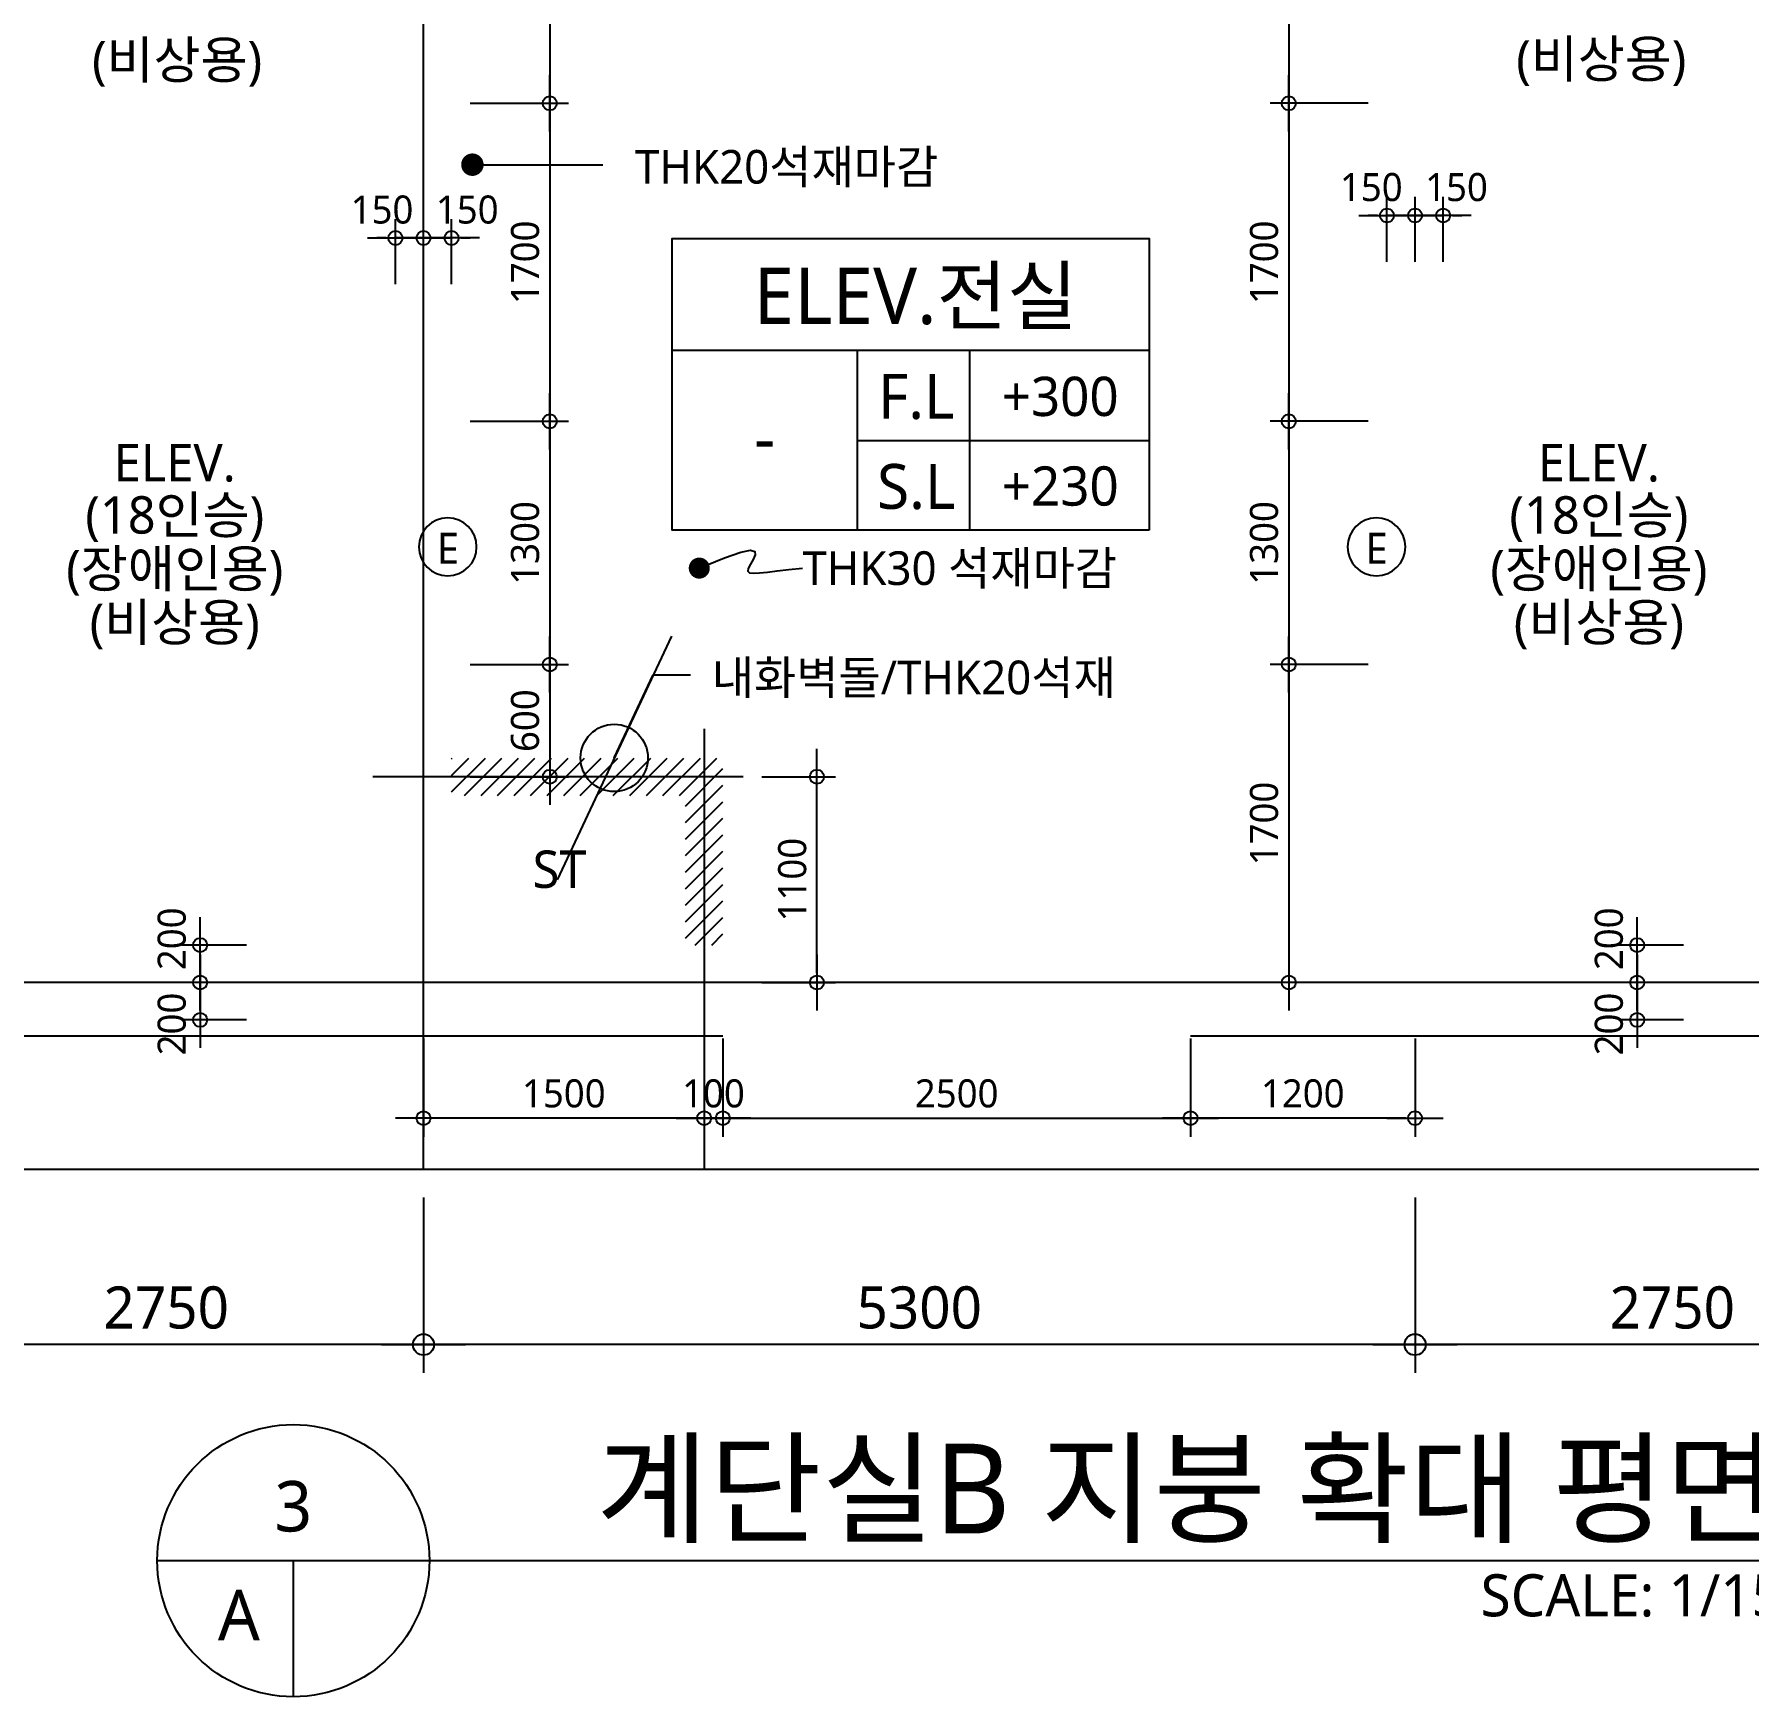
# Model space of a CAD drawing. Header units: millimetres. Extents: x 81033 to 452328, y -17390 to 42241.
# Drawn here: x 239214 to 248378, y 21892 to 30779 of the extents above; entities that cross this region are included whole.
import ezdxf
from ezdxf.enums import TextEntityAlignment as Align

# ---------------------------------------------------------------- set-up
doc = ezdxf.new("R2010")
doc.units = ezdxf.units.MM
doc.header["$LTSCALE"] = 100
doc.header["$MEASUREMENT"] = 0
doc.header["$PDSIZE"] = -10
doc.linetypes.add('CEN', pattern=[62, 60, -1, 0, -1])
doc.layers.get('0').update_dxf_attribs({"linetype": 'CONTINUOUS'})
doc.layers.get('Defpoints').update_dxf_attribs({"color": 171, "linetype": 'CONTINUOUS'})
for name, color, linetype in [('CEN(ST)', 1, 'CEN'), ('HAT 253', 253, 'CONTINUOUS'), ('INS', 251, 'BATTING'), ('LED', 7, 'CONTINUOUS'), ('NDIM', 7, 'CONTINUOUS'), ('SYM', 7, 'CONTINUOUS'), ('TEXT', 3, 'CONTINUOUS'), ('TEXT(MIN)', 7, 'CONTINUOUS'), ('TEXT(NOTE小)', 1, 'CONTINUOUS'), ('TEXT(노트)', 7, 'CONTINUOUS'), ('TEXT(실명)', 3, 'CONTINUOUS'), ('TEXT-기입', 6, 'CONTINUOUS'), ('TITLE', 7, 'CONTINUOUS')]:
    doc.layers.add(name, color=color, linetype=linetype)
doc.styles.add('CGS', font='cgse', dxfattribs={"bigfont": 'cgs'})
doc.styles.add('나눔바른고딕', font='NanumBarunGothic.ttf')
doc.linetypes.add('BATTING', pattern='A,0.0001,-0.1,[134,ltypeshp.shx,S=0.1,R=0,X=-0.1,Y=0],-0.2,[134,ltypeshp.shx,S=0.1,R=180,X=0.1,Y=0],-0.1', length=0.4001)
doc.dimstyles.new('NDIM 1200', dxfattribs={"dimscale": 75, "dimtxt": 3, "dimasz": 1, "dimexe": 2, "dimexo": 2, "dimgap": 1, "dimtad": 1, "dimdec": 0, "dimdsep": 46, "dimtxsty": 'CGS', "dimblk": 'DOT0', "dimcen": 1, "dimdle": 8, "dimclrd": 256, "dimclre": 256, "dimclrt": 256, "dimadec": 0, "dimazin": 0, "dimtfac": 1, "dimtdec": 0, "dimtix": 1, "dimtmove": 2, "dimatfit": 3, "dimldrblk": 'DOT0', "dimfxl": 1, "dimtolj": 1, "dimtzin": 0, "dimlwd": -1, "dimlwe": -1, "dimarcsym": 0})

# ---------------------------------------------------------------- blocks, each defined once
blk = doc.blocks.new('DOT0')
blk.add_line((-3, 0), (3, 0))
at = {"color": 6}
blk.add_circle((0, 0), 0.75, dxfattribs=at)
blk = doc.blocks.new('*D164')
at = {"layer": 'Defpoints', "color": 0, "ltscale": 0.4, "transparency": 16777216}
for p in [(241294.6, 24710.1), (246594.6, 24710.1), (241294.6, 23774.3)]:
    blk.add_point(p, dxfattribs=at)
at = {"layer": 'NDIM', "ltscale": 0.4, "transparency": 16777216}
for p, q in [((241294.6, 24560.1), (241294.6, 23624.3)), ((246594.6, 24560.1), (246594.6, 23624.3)), ((246519.6, 23774.3), (241369.6, 23774.3))]:
    blk.add_line(p, q, dxfattribs=at)
at = {"layer": 'NDIM', "ltscale": 0.4, "transparency": 16777216, "xscale": 75, "yscale": 75, "zscale": 75, "rotation": 180}
blk.add_blockref('DOT0', (241294.6, 23774.3), dxfattribs=at)
at = {"layer": 'NDIM', "ltscale": 0.4, "transparency": 16777216, "xscale": 75, "yscale": 75, "zscale": 75}
blk.add_blockref('DOT0', (246594.6, 23774.3), dxfattribs=at)
at = {"layer": 'NDIM', "ltscale": 0.4, "transparency": 16777216, "insert": (243944.6, 23971.6), "char_height": 225, "attachment_point": 5, "style": '나눔바른고딕'}
blk.add_mtext('\\A1;5300', dxfattribs=at)
blk = doc.blocks.new('*D165')
at = {"layer": 'Defpoints', "color": 0, "ltscale": 0.4, "transparency": 16777216}
for p in [(238544.6, 24710.1), (241294.6, 24710.1), (238544.6, 23774.3)]:
    blk.add_point(p, dxfattribs=at)
at = {"layer": 'NDIM', "ltscale": 0.4, "transparency": 16777216}
for p, q in [((238544.6, 24560.1), (238544.6, 23624.3)), ((241294.6, 24560.1), (241294.6, 23624.3)), ((241219.6, 23774.3), (238619.6, 23774.3))]:
    blk.add_line(p, q, dxfattribs=at)
at = {"layer": 'NDIM', "ltscale": 0.4, "transparency": 16777216, "xscale": 75, "yscale": 75, "zscale": 75, "rotation": 180}
blk.add_blockref('DOT0', (238544.6, 23774.3), dxfattribs=at)
at = {"layer": 'NDIM', "ltscale": 0.4, "transparency": 16777216, "xscale": 75, "yscale": 75, "zscale": 75}
blk.add_blockref('DOT0', (241294.6, 23774.3), dxfattribs=at)
at = {"layer": 'NDIM', "ltscale": 0.4, "transparency": 16777216, "insert": (239919.6, 23971.5), "char_height": 225, "attachment_point": 5, "style": '나눔바른고딕'}
blk.add_mtext('\\A1;2750', dxfattribs=at)
blk = doc.blocks.new('*D168')
at = {"layer": 'Defpoints', "color": 0, "ltscale": 0.4, "transparency": 16777216}
for p in [(246594.6, 24710.1), (249344.6, 24710.1), (246594.6, 23774.3)]:
    blk.add_point(p, dxfattribs=at)
at = {"layer": 'NDIM', "ltscale": 0.4, "transparency": 16777216}
for p, q in [((246594.6, 24560.1), (246594.6, 23624.3)), ((249344.6, 24560.1), (249344.6, 23624.3)), ((249269.6, 23774.3), (246669.6, 23774.3))]:
    blk.add_line(p, q, dxfattribs=at)
at = {"layer": 'NDIM', "ltscale": 0.4, "transparency": 16777216, "xscale": 75, "yscale": 75, "zscale": 75, "rotation": 180}
blk.add_blockref('DOT0', (246594.6, 23774.3), dxfattribs=at)
at = {"layer": 'NDIM', "ltscale": 0.4, "transparency": 16777216, "xscale": 75, "yscale": 75, "zscale": 75}
blk.add_blockref('DOT0', (249344.6, 23774.3), dxfattribs=at)
at = {"layer": 'NDIM', "ltscale": 0.4, "transparency": 16777216, "insert": (247969.6, 23971.5), "char_height": 225, "attachment_point": 5, "style": '나눔바른고딕'}
blk.add_mtext('\\A1;2750', dxfattribs=at)
blk = doc.blocks.new('*D601')
at = {"layer": 'Defpoints', "color": 0, "ltscale": 0.4, "transparency": 16777216}
for p in [(241444.6, 29690.2), (241294.6, 29342.9), (241444.6, 29342.9)]:
    blk.add_point(p, dxfattribs=at)
at = {"layer": 'NDIM', "ltscale": 0.4, "transparency": 16777216}
for p, q in [((241294.6, 29442.9), (241294.6, 29790.2)), ((241444.6, 29442.9), (241444.6, 29790.2)), ((241244.6, 29690.2), (241194.6, 29690.2)), ((241294.6, 29690.2), (241444.6, 29690.2)), ((241494.6, 29690.2), (241544.6, 29690.2))]:
    blk.add_line(p, q, dxfattribs=at)
at = {"layer": 'NDIM', "ltscale": 0.4, "transparency": 16777216, "xscale": 50, "yscale": 50, "zscale": 50}
blk.add_blockref('DOT0', (241294.6, 29690.2), dxfattribs=at)
at = {"layer": 'NDIM', "ltscale": 0.4, "transparency": 16777216, "xscale": 50, "yscale": 50, "zscale": 50, "rotation": 180}
blk.add_blockref('DOT0', (241444.6, 29690.2), dxfattribs=at)
at = {"layer": 'NDIM', "ltscale": 0.4, "transparency": 16777216, "insert": (241528.4, 29841.2), "char_height": 150, "attachment_point": 5, "style": '나눔바른고딕'}
blk.add_mtext('\\A1;150', dxfattribs=at)
blk = doc.blocks.new('*D602')
at = {"layer": 'Defpoints', "color": 0, "ltscale": 0.4, "transparency": 16777216}
for p in [(241144.6, 29690.2), (241144.6, 29342.9), (241294.6, 29342.9)]:
    blk.add_point(p, dxfattribs=at)
at = {"layer": 'NDIM', "ltscale": 0.4, "transparency": 16777216}
for p, q in [((241144.6, 29442.9), (241144.6, 29790.2)), ((241294.6, 29442.9), (241294.6, 29790.2)), ((241094.6, 29690.2), (241044.6, 29690.2)), ((241294.6, 29690.2), (241144.6, 29690.2)), ((241344.6, 29690.2), (241394.6, 29690.2))]:
    blk.add_line(p, q, dxfattribs=at)
at = {"layer": 'NDIM', "ltscale": 0.4, "transparency": 16777216, "xscale": 50, "yscale": 50, "zscale": 50}
blk.add_blockref('DOT0', (241144.6, 29690.2), dxfattribs=at)
at = {"layer": 'NDIM', "ltscale": 0.4, "transparency": 16777216, "xscale": 50, "yscale": 50, "zscale": 50, "rotation": 180}
blk.add_blockref('DOT0', (241294.6, 29690.2), dxfattribs=at)
at = {"layer": 'NDIM', "ltscale": 0.4, "transparency": 16777216, "insert": (241072.9, 29841.2), "char_height": 150, "attachment_point": 5, "style": '나눔바른고딕'}
blk.add_mtext('\\A1;150', dxfattribs=at)
blk = doc.blocks.new('*D603')
at = {"layer": 'Defpoints', "color": 0, "ltscale": 0.4, "transparency": 16777216}
for p in [(241444.6, 31710.1), (241444.6, 30410.1), (241969.6, 30410.1)]:
    blk.add_point(p, dxfattribs=at)
at = {"layer": 'NDIM', "ltscale": 0.4, "transparency": 16777216}
for p, q in [((241544.6, 31710.1), (242069.6, 31710.1)), ((241969.6, 31660.1), (241969.6, 30460.1)), ((241544.6, 30410.1), (242069.6, 30410.1))]:
    blk.add_line(p, q, dxfattribs=at)
at = {"layer": 'NDIM', "ltscale": 0.4, "transparency": 16777216, "xscale": 50, "yscale": 50, "zscale": 50}
for p, rotation in [((241969.6, 31710.1), 90), ((241969.6, 30410.1), 270)]:
    blk.add_blockref('DOT0', p, dxfattribs=dict(at, rotation=rotation))
at = {"layer": 'NDIM', "ltscale": 0.4, "transparency": 16777216, "insert": (241838.1, 31060.1), "char_height": 150, "attachment_point": 5, "rotation": 90, "style": '나눔바른고딕'}
blk.add_mtext('\\A1;1300', dxfattribs=at)
blk = doc.blocks.new('*D604')
at = {"layer": 'Defpoints', "color": 0, "ltscale": 0.4, "transparency": 16777216}
for p in [(241444.6, 30410.1), (241444.6, 28710.1), (241969.6, 28710.1)]:
    blk.add_point(p, dxfattribs=at)
at = {"layer": 'NDIM', "ltscale": 0.4, "transparency": 16777216}
for p, q in [((241544.6, 30410.1), (242069.6, 30410.1)), ((241969.6, 30360.1), (241969.6, 28760.1)), ((241544.6, 28710.1), (242069.6, 28710.1))]:
    blk.add_line(p, q, dxfattribs=at)
at = {"layer": 'NDIM', "ltscale": 0.4, "transparency": 16777216, "xscale": 50, "yscale": 50, "zscale": 50}
for p, rotation in [((241969.6, 30410.1), 90), ((241969.6, 28710.1), 270)]:
    blk.add_blockref('DOT0', p, dxfattribs=dict(at, rotation=rotation))
at = {"layer": 'NDIM', "ltscale": 0.4, "transparency": 16777216, "insert": (241838.2, 29560.1), "char_height": 150, "attachment_point": 5, "rotation": 90, "style": '나눔바른고딕'}
blk.add_mtext('\\A1;1700', dxfattribs=at)
blk = doc.blocks.new('*D605')
at = {"layer": 'Defpoints', "color": 0, "ltscale": 0.4, "transparency": 16777216}
for p in [(241444.6, 28710.1), (241444.6, 27410.1), (241969.6, 27410.1)]:
    blk.add_point(p, dxfattribs=at)
at = {"layer": 'NDIM', "ltscale": 0.4, "transparency": 16777216}
for p, q in [((241544.6, 28710.1), (242069.6, 28710.1)), ((241969.6, 28660.1), (241969.6, 27460.1)), ((241544.6, 27410.1), (242069.6, 27410.1))]:
    blk.add_line(p, q, dxfattribs=at)
at = {"layer": 'NDIM', "ltscale": 0.4, "transparency": 16777216, "xscale": 50, "yscale": 50, "zscale": 50}
for p, rotation in [((241969.6, 28710.1), 90), ((241969.6, 27410.1), 270)]:
    blk.add_blockref('DOT0', p, dxfattribs=dict(at, rotation=rotation))
at = {"layer": 'NDIM', "ltscale": 0.4, "transparency": 16777216, "insert": (241838.1, 28060.1), "char_height": 150, "attachment_point": 5, "rotation": 90, "style": '나눔바른고딕'}
blk.add_mtext('\\A1;1300', dxfattribs=at)
blk = doc.blocks.new('*D606')
at = {"layer": 'Defpoints', "color": 0, "ltscale": 0.4, "transparency": 16777216}
for p in [(241444.6, 27410.1), (241444.6, 26810.1), (241969.6, 26810.1)]:
    blk.add_point(p, dxfattribs=at)
at = {"layer": 'NDIM', "ltscale": 0.4, "transparency": 16777216}
for p, q in [((241544.6, 27410.1), (242069.6, 27410.1)), ((241969.6, 27360.1), (241969.6, 26860.1)), ((241544.6, 26810.1), (242069.6, 26810.1))]:
    blk.add_line(p, q, dxfattribs=at)
at = {"layer": 'NDIM', "ltscale": 0.4, "transparency": 16777216, "xscale": 50, "yscale": 50, "zscale": 50}
for p, rotation in [((241969.6, 27410.1), 90), ((241969.6, 26810.1), 270)]:
    blk.add_blockref('DOT0', p, dxfattribs=dict(at, rotation=rotation))
at = {"layer": 'NDIM', "ltscale": 0.4, "transparency": 16777216, "insert": (241838.1, 27110.1), "char_height": 150, "attachment_point": 5, "rotation": 90, "style": '나눔바른고딕'}
blk.add_mtext('\\A1;600', dxfattribs=at)
blk = doc.blocks.new('*D608')
at = {"layer": 'Defpoints', "color": 0, "ltscale": 0.4, "transparency": 16777216}
for p in [(246444.6, 29810.5), (246444.6, 29463.2), (246594.6, 29463.2)]:
    blk.add_point(p, dxfattribs=at)
at = {"layer": 'NDIM', "ltscale": 0.4, "transparency": 16777216}
for p, q in [((246444.6, 29563.2), (246444.6, 29910.5)), ((246594.6, 29563.2), (246594.6, 29910.5)), ((246394.6, 29810.5), (246344.6, 29810.5)), ((246594.6, 29810.5), (246444.6, 29810.5)), ((246644.6, 29810.5), (246694.6, 29810.5))]:
    blk.add_line(p, q, dxfattribs=at)
at = {"layer": 'NDIM', "ltscale": 0.4, "transparency": 16777216, "xscale": 50, "yscale": 50, "zscale": 50}
blk.add_blockref('DOT0', (246444.6, 29810.5), dxfattribs=at)
at = {"layer": 'NDIM', "ltscale": 0.4, "transparency": 16777216, "xscale": 50, "yscale": 50, "zscale": 50, "rotation": 180}
blk.add_blockref('DOT0', (246594.6, 29810.5), dxfattribs=at)
at = {"layer": 'NDIM', "ltscale": 0.4, "transparency": 16777216, "insert": (246360.8, 29961.4), "char_height": 150, "attachment_point": 5, "style": '나눔바른고딕'}
blk.add_mtext('\\A1;150', dxfattribs=at)
blk = doc.blocks.new('*D609')
at = {"layer": 'Defpoints', "color": 0, "ltscale": 0.4, "transparency": 16777216}
for p in [(246744.6, 29810.5), (246594.6, 29463.2), (246744.6, 29463.2)]:
    blk.add_point(p, dxfattribs=at)
at = {"layer": 'NDIM', "ltscale": 0.4, "transparency": 16777216}
for p, q in [((246594.6, 29563.2), (246594.6, 29910.5)), ((246744.6, 29563.2), (246744.6, 29910.5)), ((246544.6, 29810.5), (246494.6, 29810.5)), ((246594.6, 29810.5), (246744.6, 29810.5)), ((246794.6, 29810.5), (246844.6, 29810.5))]:
    blk.add_line(p, q, dxfattribs=at)
at = {"layer": 'NDIM', "ltscale": 0.4, "transparency": 16777216, "xscale": 50, "yscale": 50, "zscale": 50}
blk.add_blockref('DOT0', (246594.6, 29810.5), dxfattribs=at)
at = {"layer": 'NDIM', "ltscale": 0.4, "transparency": 16777216, "xscale": 50, "yscale": 50, "zscale": 50, "rotation": 180}
blk.add_blockref('DOT0', (246744.6, 29810.5), dxfattribs=at)
at = {"layer": 'NDIM', "ltscale": 0.4, "transparency": 16777216, "insert": (246816.3, 29961.4), "char_height": 150, "attachment_point": 5, "style": '나눔바른고딕'}
blk.add_mtext('\\A1;150', dxfattribs=at)
blk = doc.blocks.new('*D610')
at = {"layer": 'Defpoints', "color": 0, "ltscale": 0.4, "transparency": 16777216}
for p in [(246444.6, 31710.1), (245919.6, 30410.1), (246444.6, 30410.1)]:
    blk.add_point(p, dxfattribs=at)
at = {"layer": 'NDIM', "ltscale": 0.4, "transparency": 16777216}
for p, q in [((246344.6, 31710.1), (245819.6, 31710.1)), ((245919.6, 31660.1), (245919.6, 30460.1)), ((246344.6, 30410.1), (245819.6, 30410.1))]:
    blk.add_line(p, q, dxfattribs=at)
at = {"layer": 'NDIM', "ltscale": 0.4, "transparency": 16777216, "xscale": 50, "yscale": 50, "zscale": 50}
for p, rotation in [((245919.6, 31710.1), 90), ((245919.6, 30410.1), 270)]:
    blk.add_blockref('DOT0', p, dxfattribs=dict(at, rotation=rotation))
at = {"layer": 'NDIM', "ltscale": 0.4, "transparency": 16777216, "insert": (245788.1, 31060.1), "char_height": 150, "attachment_point": 5, "rotation": 90, "style": '나눔바른고딕'}
blk.add_mtext('\\A1;1300', dxfattribs=at)
blk = doc.blocks.new('*D611')
at = {"layer": 'Defpoints', "color": 0, "ltscale": 0.4, "transparency": 16777216}
for p in [(246444.6, 30410.1), (245919.6, 28710.1), (246444.6, 28710.1)]:
    blk.add_point(p, dxfattribs=at)
at = {"layer": 'NDIM', "ltscale": 0.4, "transparency": 16777216}
for p, q in [((246344.6, 30410.1), (245819.6, 30410.1)), ((245919.6, 30360.1), (245919.6, 28760.1)), ((246344.6, 28710.1), (245819.6, 28710.1))]:
    blk.add_line(p, q, dxfattribs=at)
at = {"layer": 'NDIM', "ltscale": 0.4, "transparency": 16777216, "xscale": 50, "yscale": 50, "zscale": 50}
for p, rotation in [((245919.6, 30410.1), 90), ((245919.6, 28710.1), 270)]:
    blk.add_blockref('DOT0', p, dxfattribs=dict(at, rotation=rotation))
at = {"layer": 'NDIM', "ltscale": 0.4, "transparency": 16777216, "insert": (245788.2, 29560.1), "char_height": 150, "attachment_point": 5, "rotation": 90, "style": '나눔바른고딕'}
blk.add_mtext('\\A1;1700', dxfattribs=at)
blk = doc.blocks.new('*D612')
at = {"layer": 'Defpoints', "color": 0, "ltscale": 0.4, "transparency": 16777216}
for p in [(246444.6, 28710.1), (245919.6, 27410.1), (246444.6, 27410.1)]:
    blk.add_point(p, dxfattribs=at)
at = {"layer": 'NDIM', "ltscale": 0.4, "transparency": 16777216}
for p, q in [((246344.6, 28710.1), (245819.6, 28710.1)), ((245919.6, 28660.1), (245919.6, 27460.1)), ((246344.6, 27410.1), (245819.6, 27410.1))]:
    blk.add_line(p, q, dxfattribs=at)
at = {"layer": 'NDIM', "ltscale": 0.4, "transparency": 16777216, "xscale": 50, "yscale": 50, "zscale": 50}
for p, rotation in [((245919.6, 28710.1), 90), ((245919.6, 27410.1), 270)]:
    blk.add_blockref('DOT0', p, dxfattribs=dict(at, rotation=rotation))
at = {"layer": 'NDIM', "ltscale": 0.4, "transparency": 16777216, "insert": (245788.1, 28060.1), "char_height": 150, "attachment_point": 5, "rotation": 90, "style": '나눔바른고딕'}
blk.add_mtext('\\A1;1300', dxfattribs=at)
blk = doc.blocks.new('*D613')
at = {"layer": 'Defpoints', "color": 0, "ltscale": 0.4, "transparency": 16777216}
for p in [(246444.6, 27410.1), (245919.6, 25710.1), (246444.6, 25710.1)]:
    blk.add_point(p, dxfattribs=at)
at = {"layer": 'NDIM', "ltscale": 0.4, "transparency": 16777216}
for p, q in [((246344.6, 27410.1), (245819.6, 27410.1)), ((245919.6, 27360.1), (245919.6, 25760.1)), ((246344.6, 25710.1), (245819.6, 25710.1))]:
    blk.add_line(p, q, dxfattribs=at)
at = {"layer": 'NDIM', "ltscale": 0.4, "transparency": 16777216, "xscale": 50, "yscale": 50, "zscale": 50}
for p, rotation in [((245919.6, 27410.1), 90), ((245919.6, 25710.1), 270)]:
    blk.add_blockref('DOT0', p, dxfattribs=dict(at, rotation=rotation))
at = {"layer": 'NDIM', "ltscale": 0.4, "transparency": 16777216, "insert": (245788.2, 26560.1), "char_height": 150, "attachment_point": 5, "rotation": 90, "style": '나눔바른고딕'}
blk.add_mtext('\\A1;1700', dxfattribs=at)
blk = doc.blocks.new('*D618')
at = {"layer": 'Defpoints', "color": 0, "ltscale": 0.4, "transparency": 16777216}
for p in [(245394.6, 25510.1), (246594.6, 25510.1), (245394.6, 24985.1)]:
    blk.add_point(p, dxfattribs=at)
at = {"layer": 'NDIM', "ltscale": 0.4, "transparency": 16777216}
for p, q in [((245394.6, 25410.1), (245394.6, 24885.1)), ((246594.6, 25410.1), (246594.6, 24885.1)), ((246544.6, 24985.1), (245444.6, 24985.1))]:
    blk.add_line(p, q, dxfattribs=at)
at = {"layer": 'NDIM', "ltscale": 0.4, "transparency": 16777216, "xscale": 50, "yscale": 50, "zscale": 50, "rotation": 180}
blk.add_blockref('DOT0', (245394.6, 24985.1), dxfattribs=at)
at = {"layer": 'NDIM', "ltscale": 0.4, "transparency": 16777216, "xscale": 50, "yscale": 50, "zscale": 50}
blk.add_blockref('DOT0', (246594.6, 24985.1), dxfattribs=at)
at = {"layer": 'NDIM', "ltscale": 0.4, "transparency": 16777216, "insert": (245994.6, 25116.5), "char_height": 150, "attachment_point": 5, "style": '나눔바른고딕'}
blk.add_mtext('\\A1;1200', dxfattribs=at)
blk = doc.blocks.new('*D619')
at = {"layer": 'Defpoints', "color": 0, "ltscale": 0.4, "transparency": 16777216}
for p in [(241294.6, 25510.1), (242794.6, 25510.1), (241294.6, 24985.1)]:
    blk.add_point(p, dxfattribs=at)
at = {"layer": 'NDIM', "ltscale": 0.4, "transparency": 16777216}
for p, q in [((241294.6, 25410.1), (241294.6, 24885.1)), ((242794.6, 25410.1), (242794.6, 24885.1)), ((242744.6, 24985.1), (241344.6, 24985.1))]:
    blk.add_line(p, q, dxfattribs=at)
at = {"layer": 'NDIM', "ltscale": 0.4, "transparency": 16777216, "xscale": 50, "yscale": 50, "zscale": 50, "rotation": 180}
blk.add_blockref('DOT0', (241294.6, 24985.1), dxfattribs=at)
at = {"layer": 'NDIM', "ltscale": 0.4, "transparency": 16777216, "xscale": 50, "yscale": 50, "zscale": 50}
blk.add_blockref('DOT0', (242794.6, 24985.1), dxfattribs=at)
at = {"layer": 'NDIM', "ltscale": 0.4, "transparency": 16777216, "insert": (242044.6, 25116.5), "char_height": 150, "attachment_point": 5, "style": '나눔바른고딕'}
blk.add_mtext('\\A1;1500', dxfattribs=at)
blk = doc.blocks.new('*D620')
at = {"layer": 'Defpoints', "color": 0, "ltscale": 0.4, "transparency": 16777216}
for p in [(243002.7, 26810.1), (243397.7, 26810.1), (243002.7, 25710.1)]:
    blk.add_point(p, dxfattribs=at)
at = {"layer": 'NDIM', "ltscale": 0.4, "transparency": 16777216}
for p, q in [((243102.7, 26810.1), (243497.7, 26810.1)), ((243397.7, 25760.1), (243397.7, 26760.1)), ((243102.7, 25710.1), (243497.7, 25710.1))]:
    blk.add_line(p, q, dxfattribs=at)
at = {"layer": 'NDIM', "ltscale": 0.4, "transparency": 16777216, "xscale": 50, "yscale": 50, "zscale": 50}
for p, rotation in [((243397.7, 26810.1), 90), ((243397.7, 25710.1), 270)]:
    blk.add_blockref('DOT0', p, dxfattribs=dict(at, rotation=rotation))
at = {"layer": 'NDIM', "ltscale": 0.4, "transparency": 16777216, "insert": (243266.2, 26260.1), "char_height": 150, "attachment_point": 5, "rotation": 90, "style": '나눔바른고딕'}
blk.add_mtext('\\A1;1100', dxfattribs=at)
blk = doc.blocks.new('*D621')
at = {"layer": 'Defpoints', "color": 0, "ltscale": 0.4, "transparency": 16777216}
for p in [(240100.4, 25910.1), (240447.7, 25910.1), (240447.7, 25710.1)]:
    blk.add_point(p, dxfattribs=at)
at = {"layer": 'NDIM', "ltscale": 0.4, "transparency": 16777216}
for p, q in [((240347.7, 25910.1), (240000.4, 25910.1)), ((240100.4, 25760.1), (240100.4, 25860.1)), ((240347.7, 25710.1), (240000.4, 25710.1))]:
    blk.add_line(p, q, dxfattribs=at)
at = {"layer": 'NDIM', "ltscale": 0.4, "transparency": 16777216, "xscale": 50, "yscale": 50, "zscale": 50}
for p, rotation in [((240100.4, 25910.1), 90), ((240100.4, 25710.1), 270)]:
    blk.add_blockref('DOT0', p, dxfattribs=dict(at, rotation=rotation))
at = {"layer": 'NDIM', "ltscale": 0.4, "transparency": 16777216, "insert": (239949.5, 25943.9), "char_height": 150, "attachment_point": 5, "rotation": 90, "style": '나눔바른고딕'}
blk.add_mtext('\\A1;200', dxfattribs=at)
blk = doc.blocks.new('*D622')
at = {"layer": 'Defpoints', "color": 0, "ltscale": 0.4, "transparency": 16777216}
for p in [(240447.7, 25710.1), (240100.4, 25510.1), (240447.7, 25510.1)]:
    blk.add_point(p, dxfattribs=at)
at = {"layer": 'NDIM', "ltscale": 0.4, "transparency": 16777216}
for p, q in [((240347.7, 25710.1), (240000.4, 25710.1)), ((240100.4, 25660.1), (240100.4, 25560.1)), ((240347.7, 25510.1), (240000.4, 25510.1))]:
    blk.add_line(p, q, dxfattribs=at)
at = {"layer": 'NDIM', "ltscale": 0.4, "transparency": 16777216, "xscale": 50, "yscale": 50, "zscale": 50}
for p, rotation in [((240100.4, 25710.1), 90), ((240100.4, 25510.1), 270)]:
    blk.add_blockref('DOT0', p, dxfattribs=dict(at, rotation=rotation))
at = {"layer": 'NDIM', "ltscale": 0.4, "transparency": 16777216, "insert": (239949.5, 25488.3), "char_height": 150, "attachment_point": 5, "rotation": 90, "style": '나눔바른고딕'}
blk.add_mtext('\\A1;200', dxfattribs=at)
blk = doc.blocks.new('A$C51E23882')
at = {"layer": 'TITLE'}
blk.add_lwpolyline([(8500, 0), (0, 0), (0, 5200), (8500, 5200)], close=True, dxfattribs=at)
for points in [[(8500, 3200), (0, 3200)], [(3300, 3200), (3300, 0)], [(5300, 3200), (5300, 0)], [(3300, 1600), (8500, 1600)]]:
    blk.add_lwpolyline(points, dxfattribs=at)
at = {"layer": 'TITLE', "style": '나눔바른고딕'}
for s, p in [('F.L', (4352, 2378)), ('S.L', (4352, 778))]:
    blk.add_text(s, height=800, dxfattribs=at).set_placement(p, align=Align.MIDDLE)
blk = doc.blocks.new('_Dot')
at = {"color": 0, "linetype": 'ByBlock', "lineweight": -2}
blk.add_line((-0.5, 0), (-1, 0), dxfattribs=at)
at = {"color": 0, "linetype": 'ByBlock', "const_width": 0.5}
blk.add_lwpolyline([(-0.25, 0, 1), (0.25, 0, 1)], format="xyb", close=True, dxfattribs=at)
blk = doc.blocks.new('*D635')
at = {"layer": 'Defpoints', "color": 0, "ltscale": 0.4, "transparency": 16777216}
for p in [(247782.3, 25910.1), (248129.6, 25910.1), (248129.6, 25710.1)]:
    blk.add_point(p, dxfattribs=at)
at = {"layer": 'NDIM', "ltscale": 0.4, "transparency": 16777216}
for p, q in [((248029.6, 25910.1), (247682.3, 25910.1)), ((247782.3, 25760.1), (247782.3, 25860.1)), ((248029.6, 25710.1), (247682.3, 25710.1))]:
    blk.add_line(p, q, dxfattribs=at)
at = {"layer": 'NDIM', "ltscale": 0.4, "transparency": 16777216, "xscale": 50, "yscale": 50, "zscale": 50}
for p, rotation in [((247782.3, 25910.1), 90), ((247782.3, 25710.1), 270)]:
    blk.add_blockref('DOT0', p, dxfattribs=dict(at, rotation=rotation))
at = {"layer": 'NDIM', "ltscale": 0.4, "transparency": 16777216, "insert": (247631.4, 25943.9), "char_height": 150, "attachment_point": 5, "rotation": 90, "style": '나눔바른고딕'}
blk.add_mtext('\\A1;200', dxfattribs=at)
blk = doc.blocks.new('*D636')
at = {"layer": 'Defpoints', "color": 0, "ltscale": 0.4, "transparency": 16777216}
for p in [(248129.6, 25710.1), (247782.3, 25510.1), (248129.6, 25510.1)]:
    blk.add_point(p, dxfattribs=at)
at = {"layer": 'NDIM', "ltscale": 0.4, "transparency": 16777216}
for p, q in [((248029.6, 25710.1), (247682.3, 25710.1)), ((247782.3, 25660.1), (247782.3, 25560.1)), ((248029.6, 25510.1), (247682.3, 25510.1))]:
    blk.add_line(p, q, dxfattribs=at)
at = {"layer": 'NDIM', "ltscale": 0.4, "transparency": 16777216, "xscale": 50, "yscale": 50, "zscale": 50}
for p, rotation in [((247782.3, 25710.1), 90), ((247782.3, 25510.1), 270)]:
    blk.add_blockref('DOT0', p, dxfattribs=dict(at, rotation=rotation))
at = {"layer": 'NDIM', "ltscale": 0.4, "transparency": 16777216, "insert": (247631.4, 25488.3), "char_height": 150, "attachment_point": 5, "rotation": 90, "style": '나눔바른고딕'}
blk.add_mtext('\\A1;200', dxfattribs=at)
blk = doc.blocks.new('E')
at = {"layer": 'TEXT(NOTE小)'}
blk.add_circle((286.7, -86.2), 154.6, dxfattribs=at)
at = {"layer": 'TEXT(NOTE小)', "style": '나눔바른고딕'}
blk.add_text('E', height=165, dxfattribs=at).set_placement((287.5, -79), align=Align.MIDDLE_CENTER)
blk = doc.blocks.new('*D640')
at = {"layer": 'Defpoints', "color": 0, "ltscale": 0.4, "transparency": 16777216}
for p in [(242794.6, 25510.1), (242894.6, 25510.1), (242894.6, 24985.1)]:
    blk.add_point(p, dxfattribs=at)
at = {"layer": 'NDIM', "ltscale": 0.4, "transparency": 16777216}
for p, q in [((242794.6, 25410.1), (242794.6, 24885.1)), ((242894.6, 25410.1), (242894.6, 24885.1)), ((242744.6, 24985.1), (242694.6, 24985.1)), ((242794.6, 24985.1), (242894.6, 24985.1)), ((242944.6, 24985.1), (242994.6, 24985.1))]:
    blk.add_line(p, q, dxfattribs=at)
at = {"layer": 'NDIM', "ltscale": 0.4, "transparency": 16777216, "xscale": 50, "yscale": 50, "zscale": 50}
blk.add_blockref('DOT0', (242794.6, 24985.1), dxfattribs=at)
at = {"layer": 'NDIM', "ltscale": 0.4, "transparency": 16777216, "xscale": 50, "yscale": 50, "zscale": 50, "rotation": 180}
blk.add_blockref('DOT0', (242894.6, 24985.1), dxfattribs=at)
at = {"layer": 'NDIM', "ltscale": 0.4, "transparency": 16777216, "insert": (242844.6, 25116.5), "char_height": 150, "attachment_point": 5, "style": '나눔바른고딕'}
blk.add_mtext('\\A1;100', dxfattribs=at)
blk = doc.blocks.new('*D641')
at = {"layer": 'Defpoints', "color": 0, "ltscale": 0.4, "transparency": 16777216}
for p in [(242894.6, 25510.1), (245394.6, 25510.1), (245394.6, 24985.1)]:
    blk.add_point(p, dxfattribs=at)
at = {"layer": 'NDIM', "ltscale": 0.4, "transparency": 16777216}
for p, q in [((242894.6, 25410.1), (242894.6, 24885.1)), ((245394.6, 25410.1), (245394.6, 24885.1)), ((242944.6, 24985.1), (245344.6, 24985.1))]:
    blk.add_line(p, q, dxfattribs=at)
at = {"layer": 'NDIM', "ltscale": 0.4, "transparency": 16777216, "xscale": 50, "yscale": 50, "zscale": 50, "rotation": 180}
blk.add_blockref('DOT0', (242894.6, 24985.1), dxfattribs=at)
at = {"layer": 'NDIM', "ltscale": 0.4, "transparency": 16777216, "xscale": 50, "yscale": 50, "zscale": 50}
blk.add_blockref('DOT0', (245394.6, 24985.1), dxfattribs=at)
at = {"layer": 'NDIM', "ltscale": 0.4, "transparency": 16777216, "insert": (244144.6, 25116.5), "char_height": 150, "attachment_point": 5, "style": '나눔바른고딕'}
blk.add_mtext('\\A1;2500', dxfattribs=at)

msp = doc.modelspace()

# ---------------------------------------------------------------- hatches: boundary and pattern name
at = {"layer": 'HAT 253'}
h = msp.add_hatch(dxfattribs=at)
h.set_pattern_fill('ANSI31', color=256, scale=500, angle=180)
h.set_pattern_definition([(225, (257467.054, 57424.19), (44.19417, -44.19417), [])])
h.paths.add_polyline_path([(242694.6, 25910.1), (242894.6, 25910.1), (242894.6, 26910.1), (241444.6, 26910.1), (241444.6, 26710.1), (242694.6, 26710.1)])

# ---------------------------------------------------------------- linework, layer by layer
at = {"layer": 'CEN(ST)', "ltscale": 10000}
for p, q in [((241294.6, 24710.1), (241294.6, 39202.7)), ((242794.6, 27066.5), (242794.6, 24710.1)), ((243002.7, 26810.1), (241024.1, 26810.1)), ((254402.7, 25710.1), (233828.7, 25710.1))]:
    msp.add_line(p, q, dxfattribs=at)
at = {"layer": 'Defpoints', "ltscale": 10000}
msp.add_lwpolyline([(233828.7, 39202.7), (254402.7, 39202.7), (254402.7, 24710.1), (233828.7, 24710.1)], close=True, dxfattribs=at)
at = {"layer": 'INS', "ltscale": 0.9}
for points in [[(242894.6, 25422.6), (237982.1, 25422.6), (237982.1, 25510.1)], [(249594.6, 25422.6), (245394.6, 25422.6)]]:
    msp.add_lwpolyline(points, dxfattribs=at)
at = {"layer": 'LED', "const_width": 56.2}
msp.add_lwpolyline([(242768.8, 27953.5, -1), (242768.8, 27897.2, -1)], format="xyb", close=True, dxfattribs=at)
at = {"layer": 'LED'}
msp.add_lwpolyline([(242768.8, 27925.3), (242902.7, 27981.2), (242991.4, 28011.3), (243043.1, 28020.5), (243065.9, 28013.8), (243067.8, 27995.8), (243057.1, 27971.6), (243041.7, 27945.8), (243029.8, 27923.5), (243028.2, 27908.3), (243037.9, 27900.1), (243058.7, 27897.6), (243090.4, 27899.5), (243132.6, 27904.5), (243185.1, 27911.3), (243247.7, 27918.7), (243320, 27925.3)], dxfattribs=at)
at = {"layer": 'NDIM', "ltscale": 10000}
msp.add_lwpolyline([(241676, 30082.1), (242253, 30082.1)], dxfattribs=at)
at = {"layer": 'SYM'}
for p, q in [((239871.6, 22619.5), (249622.6, 22619.5)), ((240598.8, 22619.5), (240598.8, 21892.2))]:
    msp.add_line(p, q, dxfattribs=at)
msp.add_circle((240598.8, 22619.5), 727.3, dxfattribs=at)

# ---------------------------------------------------------------- block references
at = {"xscale": 0.3, "yscale": 0.3, "zscale": 0.3}
msp.add_blockref('A$C51E23882', (242623.1, 28128.1), dxfattribs=at)
at = {"layer": 'CEN(ST)', "xscale": -1, "rotation": 180}
for p in [(241137.3, 27952.8), (246101.6, 27952.8)]:
    msp.add_blockref('E', p, dxfattribs=at)
at = {"layer": 'NDIM', "ltscale": 10000, "xscale": -120, "yscale": 120, "zscale": 120}
msp.add_blockref('_Dot', (241556, 30082.1), dxfattribs=at)

# ---------------------------------------------------------------- texts
at = {"layer": 'TEXT', "style": '나눔바른고딕'}
msp.add_text('계단실B 지붕 확대 평면도', height=480, dxfattribs=at).set_placement((249135.6, 23004.9), align=Align.MIDDLE_RIGHT)
for s, p in [('3', (240598.8, 22910.4)), ('A', (240307.9, 22328.6))]:
    msp.add_text(s, height=270, dxfattribs=at).set_placement(p, align=Align.MIDDLE)
msp.add_text('SCALE: 1/150(A3)', height=225, dxfattribs=at).set_placement((249260, 22546.7), align=Align.TOP_RIGHT)
at = {"layer": 'TEXT(MIN)', "style": '나눔바른고딕'}
for s, p in [('THK20석재마감', (244046.2, 30070.7)), ('내화벽돌/THK20석재', (244995.2, 27340.9))]:
    msp.add_text(s, height=180, dxfattribs=at).set_placement(p, align=Align.MIDDLE_RIGHT)
msp.add_text('THK30 석재마감', height=180, dxfattribs=at).set_placement((243320, 27925.3), align=Align.MIDDLE_LEFT)
msp.add_text('ST', height=200, dxfattribs=at).set_placement((242021.9, 26315.9), align=Align.MIDDLE_CENTER)
at = {"layer": 'TEXT(노트)', "style": '나눔바른고딕'}
for s, p in [('(비상용)', (239977.6, 30633.3)), ('(비상용)', (247590.1, 30638.2)), ('ELEV.', (239964.9, 28486.9)), ('ELEV.', (247577.3, 28486.9)), ('(18인승)', (239964.9, 28200.2)), ('(18인승)', (247577.3, 28200.2)), ('(장애인용)', (239964.9, 27913.5)), ('(장애인용)', (247577.3, 27913.5)), ('(비상용)', (239964.9, 27626.9)), ('(비상용)', (247577.3, 27626.9))]:
    msp.add_text(s, height=200, dxfattribs=at).set_placement(p, align=Align.MIDDLE)
at = {"layer": 'TEXT(실명)', "style": '나눔바른고딕'}
msp.add_text('ELEV.전실', height=300, dxfattribs=at).set_placement((243924.5, 29386.4), align=Align.MIDDLE)
at = {"layer": 'TEXT-기입', "style": '나눔바른고딕'}
for s, height, p in [('+300', 210, (244697.7, 28843.6)), ('-', 270, (243118.1, 28622.3)), ('+230', 210, (244698, 28364.5))]:
    msp.add_text(s, height=height, dxfattribs=at).set_placement(p, align=Align.MIDDLE)

# ---------------------------------------------------------------- dimensions: what is measured, and where the dimension line sits
at = {"layer": 'NDIM', "ltscale": 0.4}
for base, p1, p2, angle, override, picture, middle in [((241969.6, 30410.1), (241444.6, 31710.1), (241444.6, 30410.1), 270, {"dimscale": 50, "dimtxsty": '나눔바른고딕'}, '*D603', (241838.1, 31060.1)), ((245919.6, 30410.1), (246444.6, 31710.1), (246444.6, 30410.1), 270, {"dimscale": 50, "dimtxsty": '나눔바른고딕'}, '*D610', (245788.1, 31060.1)), ((241969.6, 28710.1), (241444.6, 30410.1), (241444.6, 28710.1), 270, {"dimscale": 50, "dimtxsty": '나눔바른고딕'}, '*D604', (241838.2, 29560.1)), ((245919.6, 28710.1), (246444.6, 30410.1), (246444.6, 28710.1), 270, {"dimscale": 50, "dimtxsty": '나눔바른고딕'}, '*D611', (245788.2, 29560.1)), ((241969.6, 27410.1), (241444.6, 28710.1), (241444.6, 27410.1), 270, {"dimscale": 50, "dimtxsty": '나눔바른고딕'}, '*D605', (241838.1, 28060.1)), ((245919.6, 27410.1), (246444.6, 28710.1), (246444.6, 27410.1), 270, {"dimscale": 50, "dimtxsty": '나눔바른고딕'}, '*D612', (245788.1, 28060.1)), ((241969.6, 26810.1), (241444.6, 27410.1), (241444.6, 26810.1), 270, {"dimscale": 50, "dimtxsty": '나눔바른고딕'}, '*D606', (241838.1, 27110.1)), ((245919.6, 25710.1), (246444.6, 27410.1), (246444.6, 25710.1), 270, {"dimscale": 50, "dimtxsty": '나눔바른고딕'}, '*D613', (245788.2, 26560.1)), ((243397.7, 26810.1), (243002.7, 25710.1), (243002.7, 26810.1), 90, {"dimscale": 50, "dimtxsty": '나눔바른고딕'}, '*D620', (243266.2, 26260.1)), ((241294.6, 24985.1), (242794.6, 25510.1), (241294.6, 25510.1), 180, {"dimscale": 50, "dimtxsty": '나눔바른고딕'}, '*D619', (242044.6, 25116.5)), ((245394.6, 24985.1), (246594.6, 25510.1), (245394.6, 25510.1), 180, {"dimscale": 50, "dimtxsty": '나눔바른고딕'}, '*D618', (245994.6, 25116.5)), ((238544.6, 23774.3), (241294.6, 24710.1), (238544.6, 24710.1), 180, {"dimtxsty": '나눔바른고딕'}, '*D165', (239919.6, 23971.5)), ((241294.6, 23774.3), (246594.6, 24710.1), (241294.6, 24710.1), 180, {"dimtxsty": '나눔바른고딕'}, '*D164', (243944.6, 23971.6)), ((246594.6, 23774.3), (249344.6, 24710.1), (246594.6, 24710.1), 180, {"dimtxsty": '나눔바른고딕'}, '*D168', (247969.6, 23971.5))]:
    dim = msp.add_linear_dim(base=base, p1=p1, p2=p2, angle=angle, dimstyle='NDIM 1200', override=override, dxfattribs=at)
    dim.commit()
    dim.dimension.update_dxf_attribs({"geometry": picture, "text_midpoint": middle})
for base, p1, p2, angle, picture, middle in [((246444.6, 29810.5), (246594.6, 29463.2), (246444.6, 29463.2), 180, '*D608', (246360.8, 29961.4)), ((241144.6, 29690.2), (241294.6, 29342.9), (241144.6, 29342.9), 180, '*D602', (241072.9, 29841.2)), ((240100.4, 25910.1), (240447.7, 25710.1), (240447.7, 25910.1), 90, '*D621', (239949.5, 25943.9)), ((247782.3, 25910.1), (248129.6, 25710.1), (248129.6, 25910.1), 90, '*D635', (247631.4, 25943.9)), ((240100.4, 25510.1), (240447.7, 25710.1), (240447.7, 25510.1), 270, '*D622', (239949.5, 25488.3)), ((247782.3, 25510.1), (248129.6, 25710.1), (248129.6, 25510.1), 270, '*D636', (247631.4, 25488.3))]:
    dim = msp.add_linear_dim(base=base, p1=p1, p2=p2, angle=angle, dimstyle='NDIM 1200', override={"dimscale": 50, "dimtxsty": '나눔바른고딕'}, dxfattribs=at)
    dim.commit()
    dim.dimension.update_dxf_attribs({"geometry": picture, "text_midpoint": middle, "dimtype": 160})
for base, p1, p2, picture, middle in [((246744.6, 29810.5), (246594.6, 29463.2), (246744.6, 29463.2), '*D609', (246816.3, 29961.4)), ((241444.6, 29690.2), (241294.6, 29342.9), (241444.6, 29342.9), '*D601', (241528.4, 29841.2))]:
    dim = msp.add_linear_dim(base=base, p1=p1, p2=p2, dimstyle='NDIM 1200', override={"dimscale": 50, "dimtxsty": '나눔바른고딕'}, dxfattribs=at)
    dim.commit()
    dim.dimension.update_dxf_attribs({"geometry": picture, "text_midpoint": middle, "dimtype": 160})
for base, p1, p2, picture, middle in [((242894.6, 24985.1), (242794.6, 25510.1), (242894.6, 25510.1), '*D640', (242844.6, 25116.5)), ((245394.6, 24985.1), (242894.6, 25510.1), (245394.6, 25510.1), '*D641', (244144.6, 25116.5))]:
    dim = msp.add_linear_dim(base=base, p1=p1, p2=p2, dimstyle='NDIM 1200', override={"dimscale": 50, "dimtxsty": '나눔바른고딕'}, dxfattribs=at)
    dim.commit()
    dim.dimension.update_dxf_attribs({"geometry": picture, "text_midpoint": middle})

# ---------------------------------------------------------------- leaders
at = {"layer": 'NDIM', "ltscale": 10000}
msp.add_leader([(242314.5, 26910.7), (242522.6, 27354.1), (242722.6, 27354.1)], dimstyle='NDIM 1200', override={"dimscale": 120, "dimasz": 2, "dimtad": 0}, dxfattribs=at)

doc.saveas('drawing.dxf')
